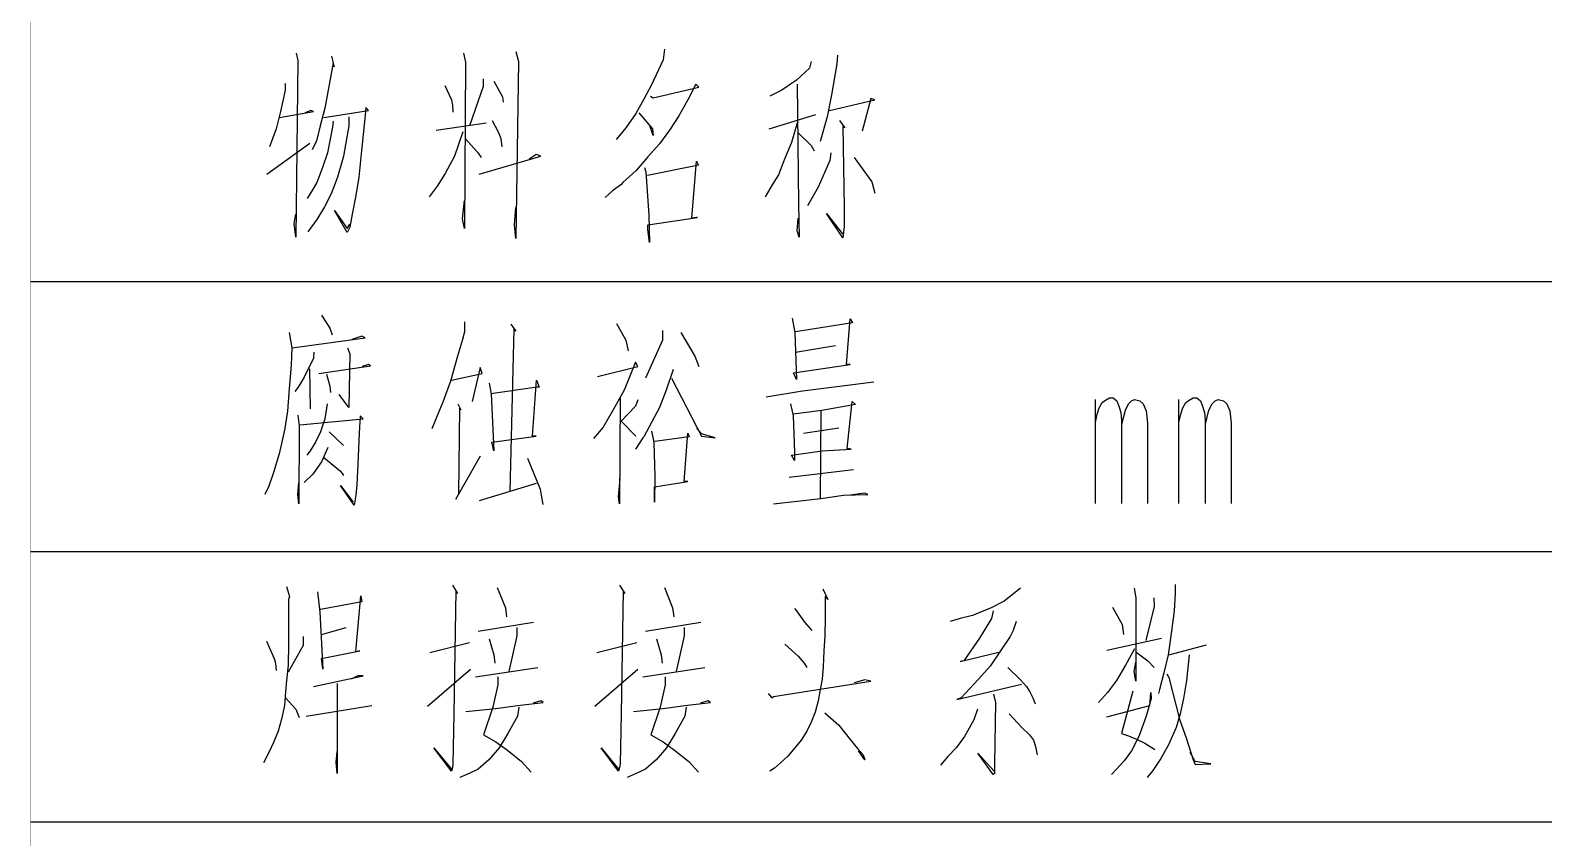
# Model space of a CAD drawing. Extents: x 0 to 2376, y 0 to 3364.
# Drawn here: x 1616 to 1772.8, y 2597.1 to 2680.8 of the extents above; entities that cross this region are included whole.
import ezdxf

# ---------------------------------------------------------------- set-up
doc = ezdxf.new("R2010")
doc.units = 0
doc.header["$MEASUREMENT"] = 0
doc.layers.add('6', color=7, linetype='Continuous')

msp = doc.modelspace()

# ---------------------------------------------------------------- linework, layer by layer
at = {"layer": '6'}
for p, q in [((1643.54, 2678.45), (1643.7, 2677.67)), ((1660.87, 2678.45), (1661.08, 2677.51)), ((1666.31, 2678.61), (1666.57, 2677.59)), ((1681.71, 2678.84), (1681.55, 2677.75)), ((1643.7, 2677.67), (1643.49, 2659.39)), ((1647.36, 2677.43), (1646.52, 2672.73)), ((1647.2, 2678.14), (1647.46, 2677.04)), ((1647.46, 2677.04), (1647.36, 2677.43)), ((1661.08, 2677.51), (1660.98, 2660.26)), ((1666.57, 2677.59), (1666.31, 2659.24)), ((1681.55, 2677.75), (1680.35, 2675.16)), ((1696.74, 2676.88), (1695.38, 2675.63)), ((1696.9, 2677.59), (1696.74, 2676.88)), ((1699.56, 2677.35), (1698.99, 2674.14)), ((1699.62, 2678.22), (1699.56, 2677.35)), ((1642.39, 2675.31), (1642.39, 2674.61)), ((1662.91, 2675.78), (1662.91, 2675)), ((1664.01, 2675.55), (1664.9, 2673.9)), ((1684.95, 2675.24), (1684.11, 2673.59)), ((1685.26, 2674.92), (1684.95, 2675.24)), ((1695.38, 2675.63), (1693.87, 2674.61)), ((1695.43, 2675.24), (1695.59, 2662.84)), ((1642.39, 2674.61), (1641.92, 2672.41)), ((1658.94, 2675.08), (1659.62, 2673.59)), ((1662.91, 2675), (1661.5, 2670.92)), ((1664.9, 2673.9), (1665, 2673.35)), ((1679.56, 2673.67), (1678.73, 2672.18)), ((1680.35, 2675.16), (1679.56, 2673.67)), ((1680.24, 2673.98), (1680.51, 2673.82)), ((1680.51, 2673.82), (1685.26, 2674.92)), ((1693.87, 2674.61), (1692.61, 2673.98)), ((1698.99, 2674.14), (1698.57, 2671.86)), ((1703.07, 2673.75), (1702.18, 2670.37)), ((1703.49, 2673.59), (1703.07, 2673.75)), ((1641.92, 2672.41), (1641.45, 2670.61)), ((1641.81, 2671.78), (1645.32, 2672.41)), ((1645.05, 2672.49), (1644.48, 2672.26)), ((1645.32, 2672.41), (1645.05, 2672.49)), ((1646.52, 2672.73), (1646, 2670.77)), ((1646.41, 2671.78), (1651.02, 2672.49)), ((1650.75, 2672.8), (1650.7, 2672.02)), ((1651.02, 2672.49), (1650.75, 2672.8)), ((1659.62, 2673.59), (1659.72, 2673.04)), ((1659.72, 2673.04), (1659.77, 2672.33)), ((1678.73, 2672.18), (1677.68, 2670.69)), ((1679.04, 2672.26), (1679.25, 2672.02)), ((1684.11, 2673.59), (1683.17, 2671.94)), ((1692.56, 2670.61), (1697.37, 2672.1)), ((1698.78, 2672.49), (1703.49, 2673.59)), ((1641.45, 2670.61), (1640.77, 2668.73)), ((1646, 2670.77), (1645.63, 2669.35)), ((1647.3, 2670.77), (1646.78, 2668.1)), ((1647.36, 2671.39), (1647.3, 2670.77)), ((1648.98, 2670.92), (1648.45, 2667.78)), ((1648.98, 2671.86), (1648.98, 2670.92)), ((1650.7, 2672.02), (1650.28, 2668.02)), ((1658.05, 2670.45), (1663.22, 2671.24)), ((1663.85, 2671.47), (1664.48, 2670.29)), ((1677.68, 2670.69), (1676.69, 2669.51)), ((1679.25, 2672.02), (1680.45, 2670.61)), ((1680.51, 2669.9), (1680.14, 2671)), ((1680.45, 2670.61), (1680.51, 2669.9)), ((1683.17, 2671.94), (1682.23, 2670.45)), ((1695.49, 2671.31), (1694.86, 2669.2)), ((1698.57, 2671.86), (1697.84, 2669.28)), ((1699.83, 2671.47), (1700.4, 2670.69)), ((1700.4, 2670.69), (1700.19, 2670.84)), ((1700.19, 2670.84), (1700.3, 2662.45)), ((1640.51, 2665.9), (1644.95, 2669.12)), ((1645.63, 2669.35), (1645.21, 2668.41)), ((1660.82, 2670.29), (1659.93, 2667.78)), ((1661.03, 2669.59), (1662.34, 2668.18)), ((1664.48, 2670.29), (1664.74, 2669.59)), ((1664.74, 2669.59), (1664.85, 2668.73)), ((1681.19, 2669.04), (1679.98, 2667.71)), ((1682.23, 2670.45), (1681.19, 2669.04)), ((1694.86, 2669.2), (1694.13, 2667.47)), ((1695.59, 2670.14), (1696.9, 2668.88)), ((1646.78, 2668.1), (1646.26, 2666.61)), ((1648.45, 2667.78), (1648.35, 2667.39)), ((1650.28, 2668.02), (1650.02, 2665.59)), ((1659.93, 2667.78), (1658.99, 2665.98)), ((1662.34, 2668.18), (1662.7, 2667.63)), ((1662.49, 2665.9), (1668.87, 2667.78)), ((1668.4, 2667.94), (1667.67, 2667.47)), ((1668.87, 2667.78), (1668.4, 2667.94)), ((1679.98, 2667.71), (1678.78, 2666.29)), ((1694.13, 2667.47), (1693.5, 2665.82)), ((1696.9, 2668.88), (1697.21, 2668.33)), ((1698.94, 2668.1), (1698.83, 2667.31)), ((1701.34, 2667.63), (1703.17, 2665.12)), ((1646.26, 2666.61), (1645.68, 2665.04)), ((1648.35, 2667.39), (1647.83, 2665.59)), ((1658.99, 2665.98), (1658.15, 2664.65)), ((1678.78, 2666.29), (1677.37, 2665.04)), ((1679.62, 2666.61), (1679.77, 2666.14)), ((1679.77, 2666.14), (1680.03, 2662.14)), ((1684.9, 2666.77), (1679.93, 2665.75)), ((1684.53, 2661.35), (1685, 2667.24)), ((1685.21, 2666.84), (1684.9, 2666.77)), ((1685, 2667.24), (1685.21, 2666.84)), ((1698.83, 2667.31), (1697.63, 2664.57)), ((1645.68, 2665.04), (1645.11, 2664.1)), ((1647.83, 2665.59), (1647.15, 2663.86)), ((1650.02, 2665.59), (1649.71, 2663.71)), ((1658.15, 2664.65), (1657.32, 2663.55)), ((1677.16, 2664.8), (1676.32, 2664.18)), ((1677.37, 2665.04), (1677.16, 2664.8)), ((1692.87, 2664.8), (1692.14, 2663.55)), ((1693.5, 2665.82), (1692.87, 2664.8)), ((1697.63, 2664.57), (1696.53, 2662.61)), ((1703.17, 2665.12), (1703.49, 2663.94)), ((1645.11, 2664.1), (1644.69, 2663.39)), ((1647.15, 2663.86), (1646.47, 2662.53)), ((1649.71, 2663.71), (1649.34, 2661.75)), ((1660.77, 2661.28), (1660.98, 2663.16)), ((1676.32, 2664.18), (1675.54, 2663.47)), ((1695.59, 2662.84), (1695.64, 2659.39)), ((1643.33, 2660.8), (1643.49, 2661.75)), ((1645.68, 2661.2), (1644.74, 2659.94)), ((1646.47, 2662.53), (1645.68, 2661.2)), ((1648.82, 2659.86), (1647.51, 2662.14)), ((1647.51, 2662.14), (1648.82, 2660.26)), ((1649.34, 2661.75), (1649.08, 2660.41)), ((1660.98, 2660.26), (1660.77, 2661.28)), ((1666.15, 2660.65), (1666.31, 2662.45)), ((1679.98, 2660.65), (1685.11, 2661.43)), ((1680.03, 2662.14), (1680.09, 2661.67)), ((1680.09, 2661.67), (1680.14, 2658.84)), ((1685, 2661.43), (1684.53, 2661.35)), ((1685.11, 2661.43), (1685, 2661.43)), ((1695.43, 2660.02), (1695.54, 2661.35)), ((1700.19, 2659.31), (1698.47, 2661.82)), ((1698.47, 2661.82), (1700.14, 2659.71)), ((1700.3, 2662.45), (1700.3, 2660.49)), ((1643.49, 2659.39), (1643.33, 2660.8)), ((1648.82, 2660.26), (1649.08, 2660.73)), ((1649.08, 2660.41), (1648.82, 2659.86)), ((1666.31, 2659.24), (1666.15, 2660.65)), ((1679.98, 2660.18), (1679.98, 2660.65)), ((1680.14, 2658.84), (1679.98, 2660.18)), ((1695.64, 2659.39), (1695.43, 2660.02)), ((1700.3, 2660.49), (1700.19, 2659.31)), ((1616, 2654.79), (2336, 2654.79)), ((1646.15, 2651.29), (1647.04, 2649.96)), ((1660.98, 2650.59), (1660.98, 2649.57)), ((1665.79, 2650.35), (1666.31, 2649.65)), ((1676.74, 2650.43), (1677.68, 2648.7)), ((1694.91, 2650.98), (1695.22, 2649.49)), ((1701.19, 2650.51), (1695.28, 2649.57)), ((1700.56, 2646.19), (1700.92, 2650.9)), ((1700.92, 2650.9), (1701.19, 2650.51)), ((1642.81, 2649.49), (1643.07, 2647.92)), ((1643.12, 2647.92), (1650.7, 2648.94)), ((1647.04, 2649.96), (1647.25, 2649.25)), ((1650.34, 2649.1), (1649.29, 2648.78)), ((1650.7, 2648.94), (1650.34, 2649.1)), ((1660.77, 2648.78), (1660.24, 2647.06)), ((1660.98, 2649.57), (1660.77, 2648.78)), ((1666.1, 2649.88), (1665.68, 2633.02)), ((1666.31, 2649.65), (1666.1, 2649.88)), ((1677.68, 2648.7), (1677.94, 2647.61)), ((1681.5, 2648.7), (1679.72, 2644.78)), ((1681.5, 2649.72), (1681.5, 2648.7)), ((1683.38, 2649.49), (1684.85, 2647.06)), ((1695.22, 2649.49), (1695.38, 2644.63)), ((1643.07, 2647.92), (1643.02, 2646.12)), ((1645.37, 2647.45), (1645.32, 2646.82)), ((1648.87, 2647.92), (1649.08, 2647.29)), ((1649.08, 2647.29), (1648.98, 2641.72)), ((1660.24, 2647.06), (1659.51, 2644.47)), ((1684.85, 2647.06), (1685.26, 2645.96)), ((1695.28, 2647.45), (1699.41, 2648.16)), ((1643.02, 2646.12), (1642.81, 2643.68)), ((1645.32, 2646.82), (1644.37, 2644.86)), ((1644.9, 2645.72), (1645, 2641.57)), ((1645.89, 2645.25), (1651.22, 2646.04)), ((1651.02, 2646.19), (1650.39, 2645.96)), ((1651.22, 2646.04), (1651.02, 2646.19)), ((1662.6, 2645.88), (1661.76, 2642.35)), ((1662.81, 2645.25), (1662.6, 2645.88)), ((1674.75, 2644.94), (1678.94, 2645.96)), ((1678.68, 2646.43), (1677.53, 2643.53)), ((1678.94, 2645.96), (1678.68, 2646.43)), ((1682.6, 2645.65), (1681.86, 2643.53)), ((1695.07, 2645.33), (1700.92, 2646.19)), ((1700.92, 2646.19), (1700.56, 2646.19)), ((1644.37, 2644.86), (1643.75, 2643.84)), ((1646.68, 2645.18), (1647.04, 2643.92)), ((1647.04, 2643.92), (1647.09, 2643.29)), ((1659.51, 2644.47), (1658.73, 2642.27)), ((1659.62, 2644.55), (1662.81, 2645.25)), ((1663.54, 2644.23), (1663.75, 2643.14)), ((1668.03, 2638.74), (1668.45, 2644.55)), ((1668.45, 2644.55), (1668.71, 2643.84)), ((1682.44, 2644.78), (1685.53, 2638.74)), ((1695.38, 2644.63), (1695.07, 2645.33)), ((1696.01, 2643.45), (1703.38, 2644.39)), ((1642.81, 2643.68), (1642.65, 2641.33)), ((1643.75, 2643.84), (1643.38, 2643.37)), ((1648.98, 2641.72), (1647.98, 2643.06)), ((1668.51, 2643.84), (1663.7, 2643.14)), ((1663.75, 2643.14), (1664.01, 2637.25)), ((1668.71, 2643.84), (1668.51, 2643.84)), ((1677.53, 2643.53), (1676.37, 2641.49)), ((1677.11, 2642.74), (1677.05, 2631.76)), ((1678.94, 2642.51), (1678.68, 2641.88)), ((1681.86, 2643.53), (1681.19, 2641.72)), ((1692.24, 2642.82), (1696.01, 2643.45)), ((1700.61, 2637.49), (1701.13, 2642.35)), ((1701.13, 2642.35), (1701.5, 2642.04)), ((1726.34, 2631.77), (1726.34, 2642.57)), ((1727.04, 2642.25), (1727.38, 2642.49)), ((1727.38, 2642.49), (1727.8, 2642.73)), ((1727.8, 2642.73), (1728.19, 2642.73)), ((1728.19, 2642.73), (1728.56, 2642.41)), ((1728.56, 2642.41), (1728.77, 2641.85)), ((1729.76, 2642.09), (1730.1, 2642.41)), ((1730.1, 2642.41), (1730.41, 2642.57)), ((1730.41, 2642.57), (1730.96, 2642.41)), ((1730.96, 2642.41), (1731.3, 2642.09)), ((1735, 2631.77), (1735, 2642.57)), ((1735.71, 2642.25), (1736.05, 2642.49)), ((1736.05, 2642.49), (1736.47, 2642.73)), ((1736.47, 2642.73), (1736.86, 2642.73)), ((1736.86, 2642.73), (1737.22, 2642.41)), ((1737.22, 2642.41), (1737.43, 2641.85)), ((1738.43, 2642.09), (1738.77, 2642.41)), ((1738.77, 2642.41), (1739.08, 2642.57)), ((1739.08, 2642.57), (1739.63, 2642.41)), ((1739.63, 2642.41), (1739.97, 2642.09)), ((1642.65, 2641.33), (1642.34, 2639.37)), ((1643.7, 2640.94), (1643.85, 2639.84)), ((1646.73, 2642.12), (1646.52, 2640.55)), ((1650.18, 2640.86), (1650.07, 2639.06)), ((1650.49, 2640.55), (1650.18, 2640.86)), ((1658.2, 2641.02), (1657.58, 2639.53)), ((1658.73, 2642.27), (1658.2, 2641.02)), ((1660.3, 2642.12), (1660.61, 2641.49)), ((1660.45, 2641.65), (1660.35, 2632.78)), ((1660.61, 2641.49), (1660.45, 2641.65)), ((1676.37, 2641.49), (1675.33, 2639.68)), ((1678.68, 2641.88), (1677.21, 2640.31)), ((1681.19, 2641.72), (1680.4, 2640.23)), ((1694.75, 2642.12), (1695.02, 2640.86)), ((1698, 2641.41), (1695.02, 2641.02)), ((1695.02, 2640.86), (1695.17, 2637.1)), ((1697.89, 2641.41), (1697.84, 2632.31)), ((1701.5, 2642.04), (1698, 2641.41)), ((1726.34, 2640.17), (1726.52, 2641.05)), ((1726.52, 2641.05), (1726.75, 2641.69)), ((1726.75, 2641.69), (1727.04, 2642.25)), ((1728.77, 2641.85), (1728.98, 2641.21)), ((1728.98, 2641.21), (1729.05, 2640.41)), ((1729.08, 2640.01), (1729.45, 2641.45)), ((1729.45, 2641.45), (1729.76, 2642.09)), ((1731.3, 2642.09), (1731.59, 2641.37)), ((1731.59, 2641.37), (1731.75, 2640.09)), ((1735, 2640.17), (1735.19, 2641.05)), ((1735.19, 2641.05), (1735.42, 2641.69)), ((1735.42, 2641.69), (1735.71, 2642.25)), ((1737.43, 2641.85), (1737.64, 2641.21)), ((1737.64, 2641.21), (1737.72, 2640.41)), ((1737.75, 2640.01), (1738.11, 2641.45)), ((1738.11, 2641.45), (1738.43, 2642.09)), ((1739.97, 2642.09), (1740.26, 2641.37)), ((1740.26, 2641.37), (1740.41, 2640.09)), ((1642.34, 2639.37), (1641.76, 2636.94)), ((1643.85, 2639.84), (1643.8, 2631.76)), ((1643.9, 2639.92), (1650.49, 2640.55)), ((1646.05, 2639.21), (1645.53, 2638.12)), ((1646.52, 2640.55), (1646.05, 2639.21)), ((1646.94, 2639.21), (1648.45, 2637.8)), ((1675.33, 2639.68), (1674.34, 2638.51)), ((1677.21, 2640.31), (1678.73, 2638.74)), ((1680.4, 2640.23), (1679.56, 2638.67)), ((1680.35, 2639.29), (1680.61, 2638.12)), ((1685.53, 2638.98), (1685.05, 2639.61)), ((1696.11, 2639.06), (1699.77, 2639.61)), ((1729.05, 2640.41), (1729.05, 2631.77)), ((1731.75, 2640.09), (1731.75, 2631.77)), ((1737.72, 2640.41), (1737.72, 2631.77)), ((1740.41, 2640.09), (1740.41, 2631.77)), ((1645.53, 2638.12), (1645, 2637.25)), ((1650.07, 2639.06), (1649.92, 2635.84)), ((1663.8, 2638.12), (1668.4, 2638.74)), ((1664.01, 2637.25), (1663.8, 2638.12)), ((1668.4, 2638.74), (1668.03, 2638.74)), ((1679.46, 2638.59), (1678.68, 2637.41)), ((1679.56, 2638.67), (1679.46, 2638.59)), ((1680.61, 2638.12), (1680.71, 2634.59)), ((1684.27, 2638.67), (1680.71, 2638.19)), ((1683.75, 2634.04), (1684.11, 2639.06)), ((1684.11, 2639.06), (1684.27, 2638.67)), ((1686.94, 2638.59), (1685.53, 2638.98)), ((1685.53, 2638.74), (1686.94, 2638.59)), ((1641.76, 2636.94), (1641.19, 2634.98)), ((1645, 2637.25), (1644.64, 2636.78)), ((1646.15, 2636.08), (1645.26, 2634.82)), ((1646.83, 2637.57), (1646.15, 2636.08)), ((1646.41, 2636.55), (1648.14, 2635.14)), ((1660.09, 2632.23), (1662.65, 2636.7)), ((1667.51, 2636.47), (1668.82, 2633.25)), ((1694.86, 2636.78), (1698.05, 2637.25)), ((1695.17, 2636.23), (1694.86, 2636.78)), ((1695.17, 2637.1), (1695.17, 2636.23)), ((1698.05, 2637.25), (1701.03, 2637.41)), ((1701.03, 2637.41), (1700.61, 2637.49)), ((1641.19, 2634.98), (1640.71, 2633.57)), ((1645.26, 2634.82), (1644.37, 2633.96)), ((1648.14, 2635.14), (1648.45, 2634.67)), ((1649.92, 2635.84), (1649.81, 2633.72)), ((1680.71, 2634.59), (1680.66, 2631.92)), ((1694.6, 2634.51), (1701.29, 2635.29)), ((1640.71, 2633.57), (1640.3, 2632.7)), ((1643.7, 2632.7), (1643.8, 2633.96)), ((1649.55, 2631.61), (1648.14, 2633.65)), ((1648.14, 2633.65), (1649.45, 2631.92)), ((1649.81, 2633.72), (1649.71, 2632.63)), ((1662.54, 2632.08), (1668.45, 2633.88)), ((1668.82, 2633.25), (1668.92, 2632.63)), ((1676.95, 2632.47), (1677.11, 2634.35)), ((1680.66, 2633.49), (1684.11, 2634.04)), ((1680.66, 2631.92), (1680.66, 2633.49)), ((1684.11, 2634.04), (1683.75, 2634.04)), ((1643.8, 2631.76), (1643.7, 2632.7)), ((1649.71, 2632.63), (1649.55, 2631.61)), ((1660.35, 2632.78), (1660.09, 2632.23)), ((1668.92, 2632.63), (1669.08, 2631.68)), ((1677.05, 2631.76), (1676.95, 2632.47)), ((1692.98, 2631.76), (1697.89, 2632.31)), ((1697.89, 2632.31), (1700.24, 2632.63)), ((1700.24, 2632.63), (1702.75, 2632.7)), ((1702.44, 2632.86), (1700.92, 2632.63)), ((1702.75, 2632.7), (1702.44, 2632.86)), ((1616, 2626.79), (2336, 2626.79)), ((1642.54, 2623.16), (1642.86, 2622.14)), ((1642.86, 2622.14), (1642.75, 2621.83)), ((1645.73, 2622.61), (1646, 2620.5)), ((1649.71, 2616.42), (1650.23, 2622.22)), ((1650.23, 2622.22), (1650.34, 2621.59)), ((1659.72, 2623.32), (1660.24, 2622.46)), ((1660.09, 2622.77), (1659.88, 2609.99)), ((1660.24, 2622.46), (1660.09, 2622.77)), ((1664.37, 2623.09), (1665.21, 2620.97)), ((1677.05, 2623.32), (1677.58, 2622.46)), ((1677.42, 2622.77), (1677.21, 2609.99)), ((1677.58, 2622.46), (1677.42, 2622.77)), ((1681.71, 2623.09), (1682.54, 2620.97)), ((1698.1, 2622.93), (1698.62, 2621.83)), ((1698.62, 2621.83), (1698.36, 2622.14)), ((1698.36, 2622.14), (1698.36, 2619.95)), ((1718.2, 2622.69), (1716.9, 2621.67)), ((1718.57, 2623.01), (1718.2, 2622.69)), ((1730.36, 2623.01), (1730.52, 2621.99)), ((1730.52, 2621.99), (1730.52, 2613.36)), ((1732.4, 2621.99), (1732.45, 2621.12)), ((1734.6, 2622.46), (1734.49, 2620.65)), ((1734.6, 2623.4), (1734.6, 2622.46)), ((1642.75, 2621.83), (1642.75, 2617.2)), ((1646, 2620.5), (1646.31, 2614.61)), ((1650.34, 2621.59), (1646.05, 2620.81)), ((1665.21, 2620.97), (1665.32, 2620.03)), ((1682.54, 2620.97), (1682.65, 2620.03)), ((1695.17, 2620.89), (1695.38, 2620.65)), ((1695.38, 2620.65), (1696.22, 2619.48)), ((1715.54, 2620.97), (1713.6, 2620.18)), ((1716.9, 2621.67), (1715.54, 2620.97)), ((1715.75, 2620.65), (1715.59, 2619.87)), ((1728.11, 2621.05), (1729.11, 2619.24)), ((1732.45, 2621.12), (1731.56, 2617.59)), ((1734.49, 2620.65), (1734.23, 2618.54)), ((1646.15, 2618.22), (1648.71, 2618.93)), ((1662.39, 2618.54), (1668.14, 2619.48)), ((1666.41, 2618.93), (1666.41, 2618.07)), ((1679.72, 2618.54), (1685.47, 2619.48)), ((1683.75, 2618.93), (1683.75, 2618.07)), ((1696.22, 2619.48), (1696.95, 2618.61)), ((1698.36, 2619.95), (1698.31, 2618.07)), ((1712.35, 2619.87), (1711.3, 2619.56)), ((1713.6, 2620.18), (1712.35, 2619.87)), ((1715.59, 2619.87), (1714.34, 2617.83)), ((1718.15, 2619.56), (1717.84, 2618.61)), ((1729.11, 2619.24), (1729.26, 2618.22)), ((1640.45, 2617.52), (1641.24, 2615.71)), ((1644.27, 2617.99), (1644.27, 2617.05)), ((1657.37, 2616.34), (1661.5, 2617.36)), ((1663.54, 2617.75), (1664.01, 2616.1)), ((1666.41, 2618.07), (1665.58, 2614.38)), ((1674.7, 2616.34), (1678.83, 2617.36)), ((1680.87, 2617.75), (1681.34, 2616.1)), ((1683.75, 2618.07), (1682.91, 2614.38)), ((1698.31, 2618.07), (1698.2, 2616.5)), ((1714.34, 2617.83), (1712.71, 2615.48)), ((1717.53, 2617.99), (1715.43, 2614.93)), ((1717.84, 2618.61), (1717.53, 2617.99)), ((1727.54, 2616.58), (1733.19, 2617.83)), ((1734.23, 2618.54), (1733.87, 2616.1)), ((1641.24, 2615.71), (1641.39, 2615.24)), ((1642.75, 2617.2), (1642.7, 2615.01)), ((1644.27, 2617.05), (1642.7, 2614.3)), ((1646.15, 2615.71), (1650.13, 2616.5)), ((1646.31, 2614.61), (1646.15, 2615.71)), ((1650.13, 2616.5), (1649.71, 2616.42)), ((1664.01, 2616.1), (1664.11, 2615.24)), ((1681.34, 2616.1), (1681.45, 2615.24)), ((1694.18, 2617.2), (1695.54, 2615.95)), ((1695.54, 2615.95), (1696.17, 2615.24)), ((1698.2, 2616.5), (1698.15, 2614.85)), ((1712.35, 2615.4), (1716.48, 2616.42)), ((1730.41, 2616.73), (1729.47, 2615.01)), ((1730.52, 2616.42), (1731.77, 2615.48)), ((1733.87, 2616.1), (1733.45, 2614.22)), ((1733.97, 2616.1), (1737.84, 2617.12)), ((1736.06, 2616.1), (1735.8, 2613.44)), ((1641.39, 2615.24), (1641.45, 2614.46)), ((1642.7, 2615.01), (1642.54, 2613.44)), ((1657.16, 2610.77), (1661.6, 2614.61)), ((1662.13, 2613.83), (1668.56, 2614.77)), ((1674.49, 2610.77), (1678.94, 2614.61)), ((1679.46, 2613.83), (1685.89, 2614.77)), ((1696.17, 2615.24), (1696.43, 2614.77)), ((1698.15, 2614.85), (1698.05, 2613.59)), ((1712.71, 2615.48), (1712.35, 2615.4)), ((1715.43, 2614.93), (1714.23, 2613.59)), ((1717.26, 2614.77), (1718.57, 2613.52)), ((1729.47, 2615.01), (1728.53, 2613.44)), ((1730.36, 2614.38), (1730.52, 2615.32)), ((1730.52, 2613.36), (1730.36, 2614.38)), ((1731.77, 2615.48), (1732.45, 2614.77)), ((1733.45, 2614.22), (1732.98, 2612.5)), ((1733.76, 2614.14), (1733.97, 2613.75)), ((1642.54, 2613.44), (1642.44, 2612.26)), ((1645.32, 2612.81), (1650.49, 2613.91)), ((1647.77, 2613.12), (1647.77, 2603.79)), ((1649.92, 2613.91), (1649.24, 2613.59)), ((1650.49, 2613.91), (1649.92, 2613.91)), ((1664.43, 2612.97), (1663.9, 2610.69)), ((1664.43, 2613.83), (1664.43, 2612.97)), ((1681.76, 2612.97), (1681.24, 2610.69)), ((1681.76, 2613.83), (1681.76, 2612.97)), ((1692.98, 2611.79), (1703.07, 2613.36)), ((1698.05, 2613.59), (1697.84, 2612.5)), ((1702.44, 2613.52), (1701.34, 2613.2)), ((1703.07, 2613.36), (1702.44, 2613.52)), ((1711.98, 2611.48), (1718.68, 2613.05)), ((1714.23, 2613.59), (1712.45, 2611.63)), ((1718.57, 2613.52), (1719.2, 2612.81)), ((1719.2, 2612.81), (1719.56, 2612.26)), ((1728.53, 2613.44), (1727.59, 2612.18)), ((1733.97, 2613.75), (1735.07, 2609.44)), ((1735.8, 2613.44), (1735.49, 2611.56)), ((1642.44, 2612.26), (1642.34, 2610.85)), ((1642.44, 2611.63), (1643.49, 2610.46)), ((1666.47, 2610.85), (1669.13, 2611.16)), ((1668.87, 2611.32), (1668.09, 2611.09)), ((1669.13, 2611.16), (1668.87, 2611.32)), ((1683.8, 2610.85), (1686.47, 2611.16)), ((1686.2, 2611.32), (1685.42, 2611.09)), ((1686.47, 2611.16), (1686.2, 2611.32)), ((1692.45, 2612.1), (1692.82, 2611.63)), ((1692.82, 2611.63), (1692.98, 2611.79)), ((1697.63, 2611.32), (1697.32, 2610.14)), ((1697.84, 2612.5), (1697.63, 2611.32)), ((1712.45, 2611.63), (1711.98, 2611.48)), ((1715.8, 2612.03), (1716.01, 2611.16)), ((1716.01, 2611.16), (1715.9, 2604.81)), ((1719.56, 2612.26), (1719.88, 2611.63)), ((1719.88, 2611.63), (1720.09, 2611.01)), ((1727.59, 2612.18), (1726.65, 2611.16)), ((1730.21, 2612.34), (1729.05, 2607.95)), ((1732.14, 2611.56), (1731.62, 2609.75)), ((1731.98, 2610.85), (1732.09, 2612.18)), ((1732.09, 2612.18), (1732.14, 2611.56)), ((1732.98, 2612.5), (1732.87, 2612.1)), ((1735.49, 2611.56), (1735.12, 2609.99)), ((1642.02, 2609.44), (1641.66, 2608.18)), ((1642.34, 2610.85), (1642.02, 2609.44)), ((1643.49, 2610.46), (1643.85, 2609.59)), ((1644.58, 2609.75), (1651.38, 2610.85)), ((1659.88, 2609.99), (1659.77, 2604.81)), ((1661.13, 2610.22), (1664.22, 2610.54)), ((1663.9, 2610.69), (1662.96, 2607.79)), ((1664.22, 2610.54), (1666.47, 2610.85)), ((1666.47, 2609.75), (1665.47, 2607.95)), ((1666.62, 2610.69), (1666.47, 2609.75)), ((1677.21, 2609.99), (1677.11, 2604.81)), ((1678.47, 2610.22), (1681.55, 2610.54)), ((1681.24, 2610.69), (1680.3, 2607.79)), ((1681.55, 2610.54), (1683.8, 2610.85)), ((1683.8, 2609.75), (1682.81, 2607.95)), ((1683.96, 2610.69), (1683.8, 2609.75)), ((1697.32, 2610.14), (1696.9, 2609.12)), ((1698.31, 2610.07), (1699.77, 2608.81)), ((1714.13, 2610.46), (1713.76, 2609.36)), ((1717.42, 2609.99), (1718.73, 2608.58)), ((1727.54, 2609.67), (1731.98, 2610.85)), ((1731.62, 2609.75), (1730.83, 2607.63)), ((1735.12, 2609.99), (1734.7, 2608.58)), ((1735.07, 2609.44), (1735.8, 2607.4)), ((1641.66, 2608.18), (1641.19, 2607.01)), ((1665.47, 2607.95), (1664.58, 2606.46)), ((1682.81, 2607.95), (1681.92, 2606.46)), ((1696.43, 2608.18), (1695.85, 2607.24)), ((1696.9, 2609.12), (1696.43, 2608.18)), ((1699.77, 2608.81), (1700.92, 2607.32)), ((1713.76, 2609.36), (1712.77, 2607.63)), ((1718.73, 2608.58), (1719.51, 2607.79)), ((1729.05, 2607.95), (1729.79, 2607.71)), ((1734.7, 2608.58), (1733.92, 2606.77)), ((1641.19, 2607.01), (1640.71, 2605.99)), ((1659.62, 2604.03), (1657.79, 2606.46)), ((1657.79, 2606.46), (1659.62, 2604.26)), ((1662.96, 2607.79), (1664.22, 2607.09)), ((1664.58, 2606.46), (1663.49, 2605.2)), ((1664.22, 2607.09), (1665.42, 2606.22)), ((1676.95, 2604.03), (1675.12, 2606.46)), ((1675.12, 2606.46), (1676.95, 2604.26)), ((1680.3, 2607.79), (1681.55, 2607.09)), ((1681.92, 2606.46), (1680.82, 2605.2)), ((1681.55, 2607.09), (1682.75, 2606.22)), ((1695.22, 2606.46), (1694.49, 2605.59)), ((1695.85, 2607.24), (1695.22, 2606.46)), ((1700.92, 2607.32), (1701.71, 2606.38)), ((1701.71, 2606.38), (1702.28, 2605.75)), ((1711.93, 2606.46), (1711.09, 2605.59)), ((1712.77, 2607.63), (1711.93, 2606.46)), ((1719.51, 2607.79), (1719.93, 2607.24)), ((1719.93, 2607.24), (1720.14, 2606.61)), ((1720.14, 2606.61), (1720.3, 2605.75)), ((1729.79, 2607.71), (1730.68, 2607.32)), ((1730.83, 2607.63), (1730.1, 2606.14)), ((1730.68, 2607.32), (1731.46, 2606.93)), ((1731.46, 2606.93), (1732.51, 2606.3)), ((1733.92, 2606.77), (1733.13, 2605.36)), ((1735.8, 2607.4), (1736.48, 2605.2)), ((1640.71, 2605.99), (1640.14, 2604.89)), ((1647.67, 2604.97), (1647.77, 2606.07)), ((1647.77, 2603.79), (1647.67, 2604.97)), ((1659.77, 2604.81), (1659.72, 2604.42)), ((1663.49, 2605.2), (1662.39, 2604.26)), ((1665.42, 2606.22), (1666.88, 2605.05)), ((1666.88, 2605.05), (1667.88, 2603.95)), ((1677.11, 2604.81), (1677.05, 2604.42)), ((1680.82, 2605.2), (1679.72, 2604.26)), ((1682.75, 2606.22), (1684.22, 2605.05)), ((1684.22, 2605.05), (1685.21, 2603.95)), ((1693.71, 2604.89), (1693.08, 2604.34)), ((1694.49, 2605.59), (1693.71, 2604.89)), ((1702.44, 2605.2), (1701.81, 2606.14)), ((1702.28, 2605.75), (1702.44, 2605.2)), ((1711.09, 2605.59), (1710.31, 2604.65)), ((1715.75, 2603.71), (1714.18, 2605.91)), ((1714.18, 2605.91), (1715.85, 2604.03)), ((1715.9, 2604.81), (1715.9, 2603.79)), ((1729.32, 2605.12), (1728.53, 2604.26)), ((1730.1, 2606.14), (1729.32, 2605.12)), ((1733.13, 2605.36), (1732.3, 2604.1)), ((1736.69, 2605.05), (1736.17, 2605.99)), ((1736.48, 2605.2), (1736.69, 2604.73)), ((1738.31, 2604.81), (1736.69, 2605.05)), ((1736.69, 2604.73), (1738.31, 2604.81)), ((1659.72, 2604.42), (1659.62, 2604.03)), ((1661.45, 2603.79), (1660.51, 2603.4)), ((1662.39, 2604.26), (1661.45, 2603.79)), ((1677.05, 2604.42), (1676.95, 2604.03)), ((1678.78, 2603.79), (1677.84, 2603.4)), ((1679.72, 2604.26), (1678.78, 2603.79)), ((1693.08, 2604.34), (1692.61, 2604.03)), ((1715.9, 2603.79), (1715.75, 2603.71)), ((1728.53, 2604.26), (1728.01, 2603.71)), ((1732.3, 2604.1), (1731.72, 2603.4)), ((1616, 2598.79), (2336, 2598.79))]:
    msp.add_line(p, q, dxfattribs=at)
at = {"layer": '6', "const_width": 0.03}
msp.add_lwpolyline([(1616, 2346.79), (1616, 2822.79)], dxfattribs=at)

doc.saveas('drawing.dxf')
